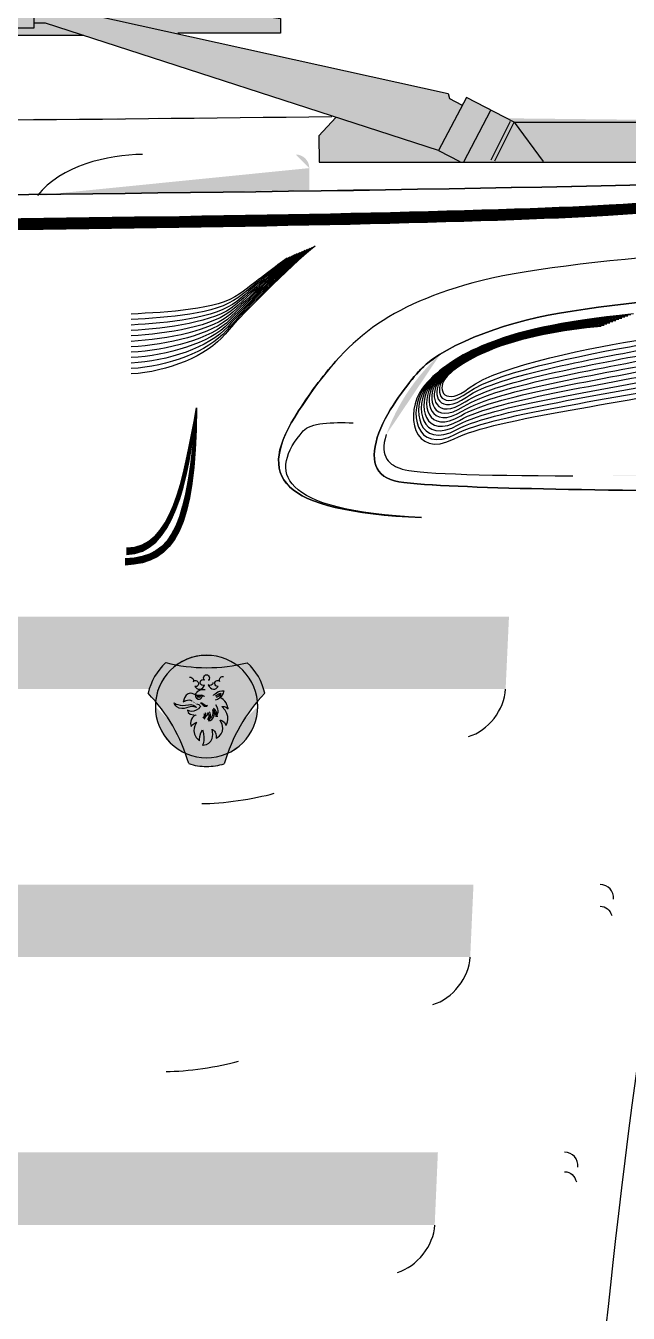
# Model space of a CAD drawing. Header units: millimetres. Extents: x 1111 to 1333, y -447 to -319.
# Drawn here: x 1281.016 to 1281.45, y -441.202 to -440.274 of the extents above; entities that cross this region are included whole.
import ezdxf

# ---------------------------------------------------------------- set-up
doc = ezdxf.new("R2010")
doc.units = ezdxf.units.MM

# ---------------------------------------------------------------- blocks, each defined once
blk = doc.blocks.new('scanne')
at = {"transparency": 33554559}
h = blk.add_hatch(color=256, dxfattribs=at)
h.paths.add_polyline_path([(0.00992, 2.25476, 0.014829), (-0.03912, 2.30594)], flags=0)
h.paths.add_polyline_path([(0.00992, 2.25476), (0.01129, 2.25316)], flags=0)
h.paths.add_polyline_path([(2.23438, 2.25316), (2.23647, 2.25558)], flags=0)
h.paths.add_polyline_path([(2.27393, 2.29508, 0.014038), (2.23647, 2.25558)], flags=0)
h.paths.add_polyline_path([(2.27393, 2.29508), (2.27434, 2.29577)], flags=0)
h.paths.add_polyline_path([(2.15103, 2.28719), (2.14483, 2.28715), (1.89379, 2.28715), (1.85939, 2.30508), (1.85574, 2.29978), (1.84726, 2.3043), (1.84625, 2.30799), (1.6511, 2.35092), (1.65146, 2.35133), (1.7255, 2.35133), (1.7255, 2.36192), (1.69699, 2.36611), (1.69699, 2.36926), (1.57427, 2.36926), (1.56816, 2.36917), (1.55023, 2.37318), (1.548, 2.37318), (1.54772, 2.37715), (1.53577, 2.37715), (1.53568, 2.37309), (1.42638, 2.37236), (1.42661, 2.37665), (1.38423, 2.37665), (1.38395, 2.372), (0.9873, 2.36926), (0.9873, 2.36005), (0.98045, 2.3501), (1.58381, 2.3501), (1.58399, 2.3496), (1.76012, 2.29235), (1.76245, 2.29139)], flags=0)
h.paths.add_polyline_path([(1.23341, 2.2871, 0.002387), (1.76245, 2.29139)], flags=0)
h.paths.add_polyline_path([(1.23341, 2.2871), (1.23341, 2.28715), (0.92589, 2.28715), (0.89127, 2.30508), (0.88748, 2.29978), (0.87904, 2.3043), (0.878, 2.30799), (0.68407, 2.35069), (0.68329, 2.35133), (0.75733, 2.35133), (0.75733, 2.36192), (0.72869, 2.36611), (0.72869, 2.36926), (0.60615, 2.36926), (0.60104, 2.36894), (0.58198, 2.37318), (0.57974, 2.37318), (0.57947, 2.37715), (0.56751, 2.37715), (0.56747, 2.37309), (0.45803, 2.37236), (0.4583, 2.37665), (0.41597, 2.37665), (0.41574, 2.372), (0.01913, 2.36926), (0.01913, 2.36005), (0.01234, 2.3501), (0.61564, 2.3501), (0.61478, 2.34992), (0.80117, 2.28938), (0.80368, 2.28842)], flags=0)
for points in [[(1.84724, 2.3043), (1.84628, 2.30799), (1.55021, 2.37318), (1.54798, 2.37318), (1.5477, 2.35863), (1.55614, 2.35863), (1.83916, 2.26671), (1.85577, 2.29978)], [(1.84724, 2.3043), (1.84628, 2.30799), (1.55021, 2.37318), (1.85299, 2.29335), (1.85577, 2.29978)], [(1.56483, 2.35959), (1.55379, 2.35959), (1.55617, 2.35863), (1.83919, 2.26671), (1.84138, 2.2746)], [(1.8594, 2.30509), (1.83919, 2.26668), (1.85461, 2.25884), (1.85753, 2.25861), (1.87705, 2.29661)], [(2.20122, 2.28714), (1.8938, 2.28714), (1.76529, 2.29052), (1.75311, 2.27738), (1.75325, 2.25831), (2.21099, 2.25831), (2.21099, 2.27738)], [(1.6428, 1.89755, 0.154697), (1.63002, 1.87543), (1.63002, 1.87543, -0.124181), (1.65927, 1.8247), (1.65927, 1.8247, 0.077177), (1.67213, 1.82269), (1.67213, 1.82269, 0.079802), (1.68486, 1.82466), (1.68486, 1.82466, -0.123128), (1.71405, 1.87543), (1.71405, 1.87543, 0.153311), (1.70142, 1.89751), (1.70142, 1.89751, -0.061975), (1.67213, 1.89386), (1.67213, 1.89386, -0.060733)]]:
    blk.add_hatch(color=256, dxfattribs=at).paths.add_polyline_path(points)
h = blk.add_hatch(color=256, dxfattribs=at)
h.paths.add_polyline_path([(0.45431, 2.28345, 0.414706), (0.45043, 2.27957)], flags=0)
h.paths.add_polyline_path([(0.45043, 2.27957, 0.410301), (0.45431, 2.27569)], flags=0)
h.paths.add_polyline_path([(0.45431, 2.27569), (2.2432, 2.27569)], flags=0)
h = blk.add_hatch(color=256, dxfattribs=at)
h.paths.add_polyline_path([(1.73631, 2.26394), (1.62586, 2.26394)], flags=0)
h.paths.add_polyline_path([(1.55041, 2.23447), (1.74616, 2.23844), (1.74616, 2.25413)], flags=0)
h.paths.add_polyline_path([(1.74616, 2.25413, 0.41415), (1.73631, 2.26394)], flags=0)
h = blk.add_hatch(color=256, dxfattribs=at)
h.paths.add_polyline_path([(1.8405, 2.11989, 0.122916), (1.80159, 2.06195)], flags=0)
h.paths.add_polyline_path([(1.93602, 2.0323, 0.00262), (2.0867, 2.03321)], flags=0)
h.paths.add_polyline_path([(2.10979, 2.08599, 0.020597), (2.0867, 2.03321)], flags=0)
h.paths.add_polyline_path([(2.1601, 2.16929, 0.005045), (2.17, 2.16966)], flags=0)
h.paths.add_polyline_path([(2.17, 2.16966), (2.17123, 2.16947)], flags=0)
h.paths.add_polyline_path([(2.17123, 2.16947, 0.052813), (2.09729, 2.02071)], flags=0)
h.paths.add_polyline_path([(2.09729, 2.02071), (2.09537, 2.02071)], flags=0)
h = blk.add_hatch(color=256, dxfattribs=at)
h.paths.add_polyline_path([(0.38455, 1.84428), (0.5246, 1.80332)], flags=0)
h.paths.add_polyline_path([(0.57683, 1.79588), (1.12275, 1.79588), (1.66862, 1.79588)], flags=0)
h.paths.add_polyline_path([(1.72076, 1.80332), (1.8609, 1.84428)], flags=0)
h.paths.add_polyline_path([(1.88759, 1.87845), (1.89001, 1.93077), (1.12275, 1.93077), (0.35549, 1.93077), (0.35781, 1.87845)], flags=0)
h = blk.add_hatch(color=256, dxfattribs=at)
h.paths.add_polyline_path([(1.67213, 1.90283, 0.414145), (1.63522, 1.86588)], flags=0)
h.paths.add_polyline_path([(1.70899, 1.86588, 0.414865), (1.67213, 1.90283)], flags=0)
h.paths.add_polyline_path([(1.67213, 1.82893, 0.415328), (1.70899, 1.86588)], flags=0)
h.paths.add_polyline_path([(1.63522, 1.86588, 0.414608), (1.67213, 1.82893)], flags=0)
h = blk.add_hatch(color=256, dxfattribs=at)
h.paths.add_polyline_path([(1.68431, 1.88759), (1.6797, 1.87632), (1.66456, 1.87632), (1.65995, 1.88709)], flags=0)
h.paths.add_polyline_path([(1.67669, 1.88321, 0.415784), (1.67459, 1.88531)], flags=0)
h = blk.add_hatch(color=256, dxfattribs=at)
h.paths.add_polyline_path([(1.6616, 1.87002, 0.166452), (1.66493, 1.86783)], flags=0)
h.paths.add_polyline_path([(1.66287, 1.8598, 0.04649), (1.66456, 1.85989)], flags=0)
h = blk.add_hatch(color=256, dxfattribs=at)
h.paths.add_polyline_path([(1.67025, 1.86076), (1.67025, 1.86076)], flags=0)
h.paths.add_polyline_path([(1.66956, 1.85771), (1.66851, 1.85657), (1.66997, 1.85661)], flags=0)
h.paths.add_polyline_path([(1.66997, 1.85661, 0.387753), (1.67426, 1.86158)], flags=0)
h.paths.add_polyline_path([(1.67426, 1.86158), (1.67317, 1.86122)], flags=0)
h.paths.add_polyline_path([(1.6728, 1.85634), (1.67202, 1.85506), (1.67344, 1.85543)], flags=0)
h.paths.add_polyline_path([(1.6775, 1.86396), (1.67672, 1.86327)], flags=0)
h.paths.add_polyline_path([(1.67887, 1.85853), (1.67887, 1.85684), (1.67987, 1.85816)], flags=0)
h.paths.add_polyline_path([(1.67987, 1.85816, 0.391304), (1.67887, 1.86879)], flags=0)
h.paths.add_polyline_path([(1.67887, 1.86879), (1.67846, 1.86747)], flags=0)
h.paths.add_polyline_path([(1.67896, 1.85889), (1.68005, 1.85853)], flags=0)
h.paths.add_polyline_path([(1.67709, 1.86437), (1.67595, 1.86478), (1.67631, 1.86368)], flags=0)
h.paths.add_polyline_path([(1.67317, 1.85661), (1.67385, 1.8557)], flags=0)
h.paths.add_polyline_path([(1.67408, 1.86204), (1.67307, 1.86309), (1.67303, 1.86168)], flags=0)
h.paths.add_polyline_path([(1.66997, 1.85784), (1.67052, 1.85684)], flags=0)
h = blk.add_hatch(color=256, dxfattribs=at)
h.paths.add_polyline_path([(0.41003, 1.65102), (0.55017, 1.61014)], flags=0)
h.paths.add_polyline_path([(0.60231, 1.60271), (1.12268, 1.60271), (1.64301, 1.60271)], flags=0)
h.paths.add_polyline_path([(1.6952, 1.61014), (1.83525, 1.65102)], flags=0)
h.paths.add_polyline_path([(1.86207, 1.68523), (1.86444, 1.73756), (1.12268, 1.73756), (0.38097, 1.73756), (0.3833, 1.68523)], flags=0)
h = blk.add_hatch(color=256, dxfattribs=at)
h.paths.add_polyline_path([(0.4356, 1.4579), (0.57569, 1.41707)], flags=0)
h.paths.add_polyline_path([(0.62779, 1.40959), (1.12266, 1.40959), (1.61749, 1.40959)], flags=0)
h.paths.add_polyline_path([(1.66963, 1.41707), (1.80968, 1.4579)], flags=0)
h.paths.add_polyline_path([(1.8365, 1.49202), (1.83878, 1.54443), (1.12266, 1.54443), (0.40645, 1.54443), (0.40878, 1.49202)], flags=0)
at = {"lineweight": -3}
blk.add_lwpolyline([(1.54773, 2.35491), (1.53578, 2.35491), (1.53578, 2.37718), (1.54773, 2.37718)], close=True, dxfattribs=at)
for points in [[(1.54801, 2.37318), (1.55024, 2.37318), (1.84626, 2.30799), (1.84722, 2.3043), (1.85575, 2.29978)], [(1.57428, 2.36926), (1.69695, 2.36926), (1.69695, 2.36611), (1.72546, 2.36192), (1.72546, 2.35133), (1.65142, 2.35133)], [(0.98731, 2.36009), (0.98042, 2.3501), (1.58382, 2.3501)], [(1.83919, 2.26671), (1.55617, 2.35859), (1.54769, 2.35859)], [(1.8938, 2.28715), (1.8594, 2.30508), (1.83919, 2.26671), (1.85461, 2.25886)], [(1.85753, 2.25859), (1.87705, 2.29586)], [(1.76533, 2.29055), (1.7531, 2.27741), (1.75324, 2.25834), (2.21098, 2.25834), (2.21098, 2.27741), (2.20122, 2.28712), (1.89379, 2.28712)], [(1.87713, 2.26001), (1.89113, 2.28788)], [(1.87988, 2.25932), (1.8938, 2.28715)], [(1.8938, 2.28715), (1.91455, 2.25886)], [(1.64296, 1.89718), (1.64296, 1.89718)], [(1.70117, 1.89718), (1.70117, 1.89718)], [(1.63041, 1.87529), (1.63046, 1.87529)], [(1.65947, 1.82511), (1.65947, 1.82511)]]:
    blk.add_lwpolyline(points, dxfattribs=at)
for centre, radius, start, end in [((1.01703, 61.6221), 59.33541, 270.2089049, 270.7198217), ((1.67131, 1.86634), 0.04227, 132.41375, 167.58889), ((1.67131, 1.86634), 0.04227, 132.41375, 167.58889), ((1.67216, 1.8659), 0.03693, 90.04209, 180.02869), ((1.67212, 1.86591), 0.03689, 89.98169, 180.01831), ((1.67262, 2.01601), 0.12215, 255.8692, 269.77111), ((1.67262, 2.01601), 0.12215, 255.8692, 269.77111), ((1.67213, 1.86597), 0.03686, 359.86544, 89.99292), ((1.67216, 1.86597), 0.03683, 359.87577, 90.05337), ((1.67211, 2.01337), 0.11951, 270.01031, 284.19578), ((1.67211, 2.01337), 0.11951, 270.01031, 284.19578), ((1.67258, 1.86635), 0.04246, 12.35075, 47.21547), ((1.67258, 1.86635), 0.04246, 12.35075, 47.21547), ((1.54409, 1.7921), 0.11969, 15.80316, 44.11848), ((1.54409, 1.7921), 0.11969, 15.80316, 44.11848), ((1.80098, 1.79166), 0.12072, 136.06141, 164.13885), ((1.80098, 1.79166), 0.12072, 136.06141, 164.13885), ((1.66651, 1.87346), 0.00236, 261.19982, 345.2636), ((1.6721, 1.86582), 0.03687, 179.88078, 270.04844), ((1.67213, 1.86583), 0.0369, 179.92604, 270.00318), ((1.67218, 1.86575), 0.03681, 269.91662, 0.22503), ((1.67215, 1.86577), 0.03684, 269.96185, 0.1798), ((1.67216, 1.86512), 0.04243, 252.30538, 269.95809), ((1.67216, 1.86512), 0.04243, 252.30538, 269.95809), ((1.67239, 1.86329), 0.0406, 269.63633, 287.88685), ((1.67239, 1.86329), 0.0406, 269.63633, 287.88685)]:
    blk.add_arc(centre, radius, start, end, dxfattribs=at)
for points in [[(1.62586, 2.26394), (1.60109, 2.26394), (1.56697, 2.25563), (1.55041, 2.23447)], [(2.23436, 2.25315), (2.10316, 2.2365), (1.20593, 2.2323), (1.12272, 2.2323)], [(2.2344, 2.25313), (2.10315, 2.23648), (1.20597, 2.23229), (1.12272, 2.23229)], [(1.12274, 2.23231), (1.20595, 2.23231), (2.10318, 2.23646), (2.23438, 2.25316)], [(2.23438, 2.25314), (2.10318, 2.23649), (1.20595, 2.23229), (1.12274, 2.23229)], [(2.19403, 2.23745), (2.13309, 2.22979), (2.07643, 2.22709), (1.96152, 2.22002)], [(2.19193, 2.23766), (2.13099, 2.22973), (2.0762, 2.22772), (1.96156, 2.22069)], [(2.18981, 2.23786), (2.12891, 2.23001), (2.07594, 2.22828), (1.96162, 2.22135)], [(2.18766, 2.23807), (2.12681, 2.23013), (2.07567, 2.2289), (1.96167, 2.22201)], [(2.18557, 2.23824), (2.12471, 2.23026), (2.07544, 2.22953), (1.96172, 2.22268)], [(2.18347, 2.23845), (2.12257, 2.23074), (2.07526, 2.23015), (1.96181, 2.22335)], [(2.18137, 2.23862), (2.12047, 2.23068), (2.07499, 2.23073), (1.96185, 2.22402)], [(2.17923, 2.23887), (2.11833, 2.23112), (2.07472, 2.23135), (1.9619, 2.22469)], [(2.17713, 2.23904), (2.11619, 2.23128), (2.07449, 2.23201), (1.96195, 2.22535)], [(2.17499, 2.23921), (2.11409, 2.23136), (2.07426, 2.23264), (1.96204, 2.22602)], [(2.1729, 2.23942), (2.11199, 2.23167), (2.07399, 2.23322), (1.96209, 2.22669)], [(2.17077, 2.2396), (2.10987, 2.23185), (2.07378, 2.23381), (1.96211, 2.22738)], [(1.96167, 2.22201), (1.79343, 2.21175), (1.23669, 2.2091), (1.12269, 2.2091)], [(1.9619, 2.22469), (1.79371, 2.2147), (1.2367, 2.21187), (1.1227, 2.21187)], [(1.96209, 2.22669), (1.79385, 2.21698), (1.23671, 2.21397), (1.12271, 2.21397)], [(1.96156, 2.22069), (1.79332, 2.21029), (1.23668, 2.20769), (1.12272, 2.20769)], [(1.96211, 2.22738), (1.79391, 2.21771), (1.23668, 2.21465), (1.12273, 2.21465)], [(1.96152, 2.22002), (1.79327, 2.20953), (1.23668, 2.20698), (1.12273, 2.20698)], [(1.96185, 2.22402), (1.79366, 2.21398), (1.2367, 2.2112), (1.12274, 2.2112)], [(1.96181, 2.22335), (1.79357, 2.21322), (1.2367, 2.21048), (1.12274, 2.21048)], [(1.96172, 2.22268), (1.79352, 2.21246), (1.2367, 2.20977), (1.12274, 2.20977)], [(1.96162, 2.22135), (1.79338, 2.21104), (1.23669, 2.20839), (1.12274, 2.20839)], [(1.96204, 2.22602), (1.7938, 2.21621), (1.2367, 2.2133), (1.12275, 2.2133)], [(1.96195, 2.22535), (1.79371, 2.21545), (1.2367, 2.21258), (1.12275, 2.21258)], [(2.17696, 2.2022), (2.10684, 2.19855), (1.93048, 2.18988), (1.86406, 2.17145)], [(1.75036, 2.19778), (1.74178, 2.19203), (1.69858, 2.15034), (1.68558, 2.13446)], [(1.74847, 2.19698), (1.73994, 2.19123), (1.69984, 2.15259), (1.68648, 2.13708)], [(1.74669, 2.19622), (1.73812, 2.19047), (1.70103, 2.15489), (1.68739, 2.1397)], [(1.74484, 2.19544), (1.73627, 2.18965), (1.70228, 2.15717), (1.68827, 2.14234)], [(1.743, 2.19464), (1.73442, 2.18889), (1.70354, 2.15942), (1.68921, 2.14496)], [(1.74122, 2.19386), (1.7326, 2.18807), (1.70477, 2.1617), (1.69017, 2.14756)], [(1.73935, 2.19306), (1.73077, 2.18727), (1.706, 2.164), (1.69104, 2.15018)], [(1.73752, 2.19231), (1.72895, 2.18651), (1.70728, 2.16626), (1.692, 2.1528)], [(1.7357, 2.19152), (1.72712, 2.18568), (1.70847, 2.16853), (1.69291, 2.15544)], [(1.73387, 2.19073), (1.72525, 2.18493), (1.70974, 2.17079), (1.69382, 2.15802)], [(1.73205, 2.18997), (1.72347, 2.18413), (1.71097, 2.17304), (1.69473, 2.16068)], [(1.73019, 2.18916), (1.72162, 2.18336), (1.71222, 2.17534), (1.69561, 2.16329)], [(1.69561, 2.16329), (1.67978, 2.15175), (1.64388, 2.15034), (1.61783, 2.14883)], [(1.86406, 2.17145), (1.79764, 2.15302), (1.76985, 2.12706), (1.73847, 2.07907)], [(2.16999, 2.16967), (2.16999, 2.16967), (2.02241, 2.16574), (1.92629, 2.14955)], [(2.16999, 2.16967), (2.16999, 2.16967), (2.02241, 2.16574), (1.92629, 2.14955)], [(1.92631, 2.14955), (2.02239, 2.16574), (2.17001, 2.16967), (2.17001, 2.16967)], [(1.92631, 2.14955), (2.02239, 2.16574), (2.17001, 2.16967), (2.17001, 2.16967)], [(1.69473, 2.16068), (1.67909, 2.14873), (1.64387, 2.1464), (1.61787, 2.14489)], [(1.69382, 2.15802), (1.67845, 2.1457), (1.64387, 2.14246), (1.61787, 2.14096)], [(1.69291, 2.15544), (1.67781, 2.14271), (1.64387, 2.13856), (1.61787, 2.13705)], [(1.692, 2.1528), (1.67717, 2.13971), (1.64387, 2.1346), (1.61787, 2.13314)], [(1.69104, 2.15018), (1.67649, 2.13672), (1.64387, 2.1307), (1.61787, 2.1292)], [(1.69017, 2.14756), (1.67585, 2.13369), (1.64391, 2.12671), (1.61787, 2.12525)], [(1.68921, 2.14496), (1.67521, 2.13068), (1.64387, 2.12283), (1.61787, 2.12133)], [(1.82331, 2.10566), (1.83882, 2.12496), (1.88384, 2.14229), (1.92631, 2.14955)], [(1.82331, 2.10566), (1.83882, 2.12496), (1.88384, 2.14229), (1.92631, 2.14955)], [(1.92629, 2.14955), (1.88387, 2.14229), (1.8388, 2.12496), (1.82333, 2.10566)], [(1.92629, 2.14955), (1.88387, 2.14229), (1.8388, 2.12496), (1.82333, 2.10566)], [(1.9798, 2.1491), (1.9241, 2.14289), (1.89769, 2.13714), (1.87046, 2.12588)], [(1.97769, 2.14828), (1.9245, 2.14239), (1.89777, 2.13669), (1.8709, 2.12561)], [(1.97554, 2.14741), (1.92495, 2.14193), (1.89786, 2.13623), (1.87135, 2.12528)], [(1.97341, 2.14657), (1.92533, 2.14146), (1.89791, 2.13576), (1.87182, 2.12495)], [(1.97126, 2.14573), (1.92573, 2.14098), (1.89804, 2.13528), (1.87231, 2.12461)], [(1.96916, 2.14489), (1.92614, 2.14047), (1.89813, 2.13481), (1.87277, 2.12432)], [(1.68827, 2.14234), (1.6745, 2.12766), (1.64389, 2.11894), (1.61784, 2.11744)], [(1.68739, 2.1397), (1.67389, 2.12464), (1.64387, 2.11497), (1.61787, 2.11351)], [(1.68648, 2.13708), (1.6732, 2.12162), (1.64387, 2.11103), (1.61787, 2.10957)], [(1.967, 2.1441), (1.92659, 2.14004), (1.89817, 2.13438), (1.87321, 2.12403)], [(1.9649, 2.14326), (1.92699, 2.13957), (1.89825, 2.13391), (1.87371, 2.12374)], [(1.96275, 2.14242), (1.92739, 2.13905), (1.89829, 2.13343), (1.87416, 2.12344)], [(1.96058, 2.14158), (1.92778, 2.13852), (1.8984, 2.13291), (1.87463, 2.1231)], [(1.95849, 2.14074), (1.92825, 2.13805), (1.89846, 2.13253), (1.87506, 2.12281)], [(1.95635, 2.13989), (1.92861, 2.13761), (1.8985, 2.13209), (1.87551, 2.12247)], [(1.68558, 2.13446), (1.67258, 2.11863), (1.64388, 2.10714), (1.61783, 2.10568)], [(1.86027, 2.09229), (1.88249, 2.10858), (1.95557, 2.12144), (1.99202, 2.12815)], [(1.86128, 2.09564), (1.88263, 2.11202), (1.95329, 2.1253), (1.98664, 2.13082)], [(1.73844, 2.07905), (1.74793, 2.09361), (1.7571, 2.10624), (1.76727, 2.11705)], [(1.8233, 2.10565), (1.82732, 2.11058), (1.8332, 2.11542), (1.8405, 2.11989)], [(1.87046, 2.12588), (1.85175, 2.11812), (1.83588, 2.10635), (1.82776, 2.09554)], [(1.8709, 2.12561), (1.85247, 2.11794), (1.83691, 2.10649), (1.8292, 2.09614)], [(1.87135, 2.12528), (1.85315, 2.11776), (1.838, 2.10658), (1.83066, 2.09668)], [(1.87182, 2.12495), (1.85389, 2.11756), (1.83907, 2.10665), (1.83209, 2.09725)], [(1.87231, 2.12461), (1.85461, 2.11735), (1.84015, 2.10677), (1.83354, 2.09788)], [(1.87277, 2.12432), (1.85534, 2.11716), (1.84124, 2.10685), (1.83504, 2.09845)], [(1.87321, 2.12403), (1.85606, 2.11696), (1.84228, 2.10701), (1.83644, 2.09903)], [(1.87371, 2.12374), (1.85678, 2.11676), (1.84337, 2.10709), (1.83794, 2.0996)], [(1.87416, 2.12344), (1.85751, 2.11656), (1.84441, 2.10716), (1.8394, 2.10018)], [(1.87463, 2.1231), (1.85825, 2.11631), (1.84548, 2.10732), (1.84083, 2.10075)], [(1.87506, 2.12281), (1.85895, 2.11615), (1.84654, 2.10739), (1.84226, 2.10132)], [(1.87551, 2.12247), (1.85968, 2.11599), (1.84764, 2.10746), (1.84372, 2.10189)], [(1.85638, 2.07891), (1.88193, 2.09483), (1.96454, 2.10656), (2.01363, 2.11737)], [(1.85733, 2.08227), (1.88205, 2.09824), (1.9623, 2.11028), (2.00823, 2.12009)], [(1.85833, 2.08558), (1.88223, 2.10168), (1.96006, 2.11396), (2.00285, 2.12276)], [(1.8593, 2.08898), (1.8823, 2.10517), (1.95784, 2.11763), (1.99744, 2.12543)], [(1.85344, 2.06893), (1.88145, 2.08457), (1.97122, 2.09548), (2.02984, 2.1093)], [(1.85443, 2.07224), (1.88162, 2.08798), (1.96903, 2.09915), (2.02445, 2.11197)], [(1.85538, 2.0756), (1.8818, 2.09138), (1.96679, 2.10283), (2.01906, 2.11469)], [(1.82333, 2.10566), (1.81567, 2.09599), (1.80075, 2.0782), (1.79514, 2.05986)], [(1.82333, 2.10566), (1.81567, 2.09599), (1.80075, 2.0782), (1.79514, 2.05986)], [(1.79515, 2.05985), (1.80077, 2.07819), (1.81564, 2.09598), (1.8233, 2.10565)], [(1.79516, 2.05986), (1.80077, 2.0782), (1.81564, 2.09599), (1.82331, 2.10566)], [(1.79516, 2.05986), (1.80077, 2.0782), (1.81564, 2.09599), (1.82331, 2.10566)], [(1.83504, 2.09845), (1.82528, 2.08509), (1.83125, 2.06114), (1.85538, 2.0756)], [(1.83644, 2.09903), (1.82741, 2.08658), (1.83334, 2.06459), (1.85638, 2.07891)], [(1.83794, 2.0996), (1.82955, 2.08802), (1.83543, 2.06808), (1.85733, 2.08227)], [(1.8394, 2.10018), (1.83169, 2.0895), (1.83752, 2.07162), (1.85833, 2.08558)], [(1.84083, 2.10075), (1.83385, 2.09099), (1.83964, 2.07516), (1.8593, 2.08898)], [(1.84226, 2.10132), (1.83601, 2.09243), (1.84175, 2.07865), (1.86027, 2.09229)], [(1.84372, 2.10189), (1.8382, 2.09387), (1.84385, 2.08214), (1.86128, 2.09564)], [(1.85048, 2.05891), (1.88095, 2.07442), (1.97789, 2.08455), (2.04604, 2.10124)], [(1.85147, 2.06224), (1.88112, 2.0778), (1.97569, 2.08825), (2.04065, 2.10394)], [(1.85246, 2.06561), (1.8813, 2.08117), (1.97345, 2.09194), (2.03526, 2.10662)], [(1.82776, 2.09554), (1.81444, 2.0777), (1.8206, 2.04381), (1.85048, 2.05891)], [(1.8292, 2.09614), (1.81657, 2.07921), (1.82277, 2.04723), (1.85147, 2.06224)], [(1.83066, 2.09668), (1.81875, 2.08067), (1.82487, 2.0507), (1.85246, 2.06561)], [(1.83209, 2.09725), (1.82091, 2.08211), (1.82698, 2.05419), (1.85344, 2.06893)], [(1.83354, 2.09788), (1.82309, 2.0836), (1.82911, 2.05764), (1.85443, 2.07224)], [(1.66486, 2.08122), (1.66317, 1.99409), (1.64953, 1.96982), (1.6134, 1.96836)], [(1.6649, 2.08119), (1.66198, 1.99479), (1.64953, 1.97065), (1.6134, 1.96919)], [(1.66488, 2.08122), (1.6626, 1.99445), (1.64951, 1.97027), (1.61342, 1.96881)], [(1.66488, 2.08121), (1.66333, 1.99398), (1.64955, 1.96971), (1.61342, 1.96825)], [(1.66488, 2.08119), (1.66228, 1.9946), (1.64951, 1.97047), (1.61342, 1.96901)], [(1.66488, 2.08119), (1.66219, 1.99469), (1.64951, 1.97052), (1.61342, 1.9691)], [(1.66488, 2.08117), (1.66114, 1.99532), (1.64951, 1.97127), (1.61342, 1.96981)], [(1.66488, 2.08117), (1.661, 1.99536), (1.64951, 1.97137), (1.61342, 1.96991)], [(1.6649, 2.08122), (1.66171, 1.99495), (1.64953, 1.97087), (1.61345, 1.96941)], [(1.6649, 2.08121), (1.66326, 1.99407), (1.64953, 1.96976), (1.61345, 1.9683)], [(1.6649, 2.08121), (1.66303, 1.99417), (1.64953, 1.96994), (1.61345, 1.96844)], [(1.6649, 2.08121), (1.66121, 1.99527), (1.64953, 1.97122), (1.61345, 1.96976)], [(1.6649, 2.08121), (1.66093, 1.99545), (1.64953, 1.97141), (1.61345, 1.96999)], [(1.6649, 2.08121), (1.66075, 1.99549), (1.64953, 1.9715), (1.61345, 1.97008)], [(1.6649, 2.08121), (1.66062, 1.99558), (1.64953, 1.97163), (1.61345, 1.97017)], [(1.6649, 2.08121), (1.66052, 1.99563), (1.64953, 1.97168), (1.61345, 1.97026)], [(1.6649, 2.08121), (1.65989, 1.996), (1.64953, 1.97214), (1.61345, 1.97072)], [(1.6649, 2.08121), (1.65961, 1.99617), (1.64953, 1.97231), (1.61345, 1.9709)], [(1.6649, 2.08121), (1.65934, 1.99636), (1.64953, 1.97254), (1.61345, 1.97113)], [(1.6649, 2.08121), (1.65847, 1.99691), (1.64953, 1.97319), (1.61345, 1.97173)], [(1.6649, 2.08121), (1.65824, 1.997), (1.64953, 1.97332), (1.61345, 1.97186)], [(1.6649, 2.0812), (1.66281, 1.99429), (1.64953, 1.97007), (1.61345, 1.96866)], [(1.6649, 2.0812), (1.66253, 1.99448), (1.64953, 1.9703), (1.61345, 1.96884)], [(1.6649, 2.0812), (1.66048, 1.99566), (1.64953, 1.97171), (1.61345, 1.97025)], [(1.6649, 2.0812), (1.66043, 1.99571), (1.64953, 1.97176), (1.61345, 1.97035)], [(1.6649, 2.0812), (1.66034, 1.99575), (1.64953, 1.9718), (1.61345, 1.97039)], [(1.6649, 2.0812), (1.66011, 1.99589), (1.64953, 1.97199), (1.61345, 1.97053)], [(1.6649, 2.0812), (1.66002, 1.99594), (1.64953, 1.97203), (1.61345, 1.97057)], [(1.6649, 2.0812), (1.65897, 1.99657), (1.64953, 1.97281), (1.61345, 1.97139)], [(1.6649, 2.0812), (1.65815, 1.99704), (1.64953, 1.97336), (1.61345, 1.97194)], [(1.6649, 2.0812), (1.65806, 1.99708), (1.64953, 1.9734), (1.61345, 1.97199)], [(1.6649, 2.0812), (1.65788, 1.99726), (1.64953, 1.97354), (1.61345, 1.97212)], [(1.6649, 2.0812), (1.65783, 1.99726), (1.64953, 1.97363), (1.61345, 1.97222)], [(1.6649, 2.0812), (1.65756, 1.9974), (1.64953, 1.97377), (1.61345, 1.97235)], [(1.6649, 2.08119), (1.66367, 1.99383), (1.64953, 1.96947), (1.61345, 1.96801)], [(1.6649, 2.08119), (1.66363, 1.99383), (1.64953, 1.96951), (1.61345, 1.96805)], [(1.6649, 2.08119), (1.66221, 1.99465), (1.64953, 1.97047), (1.61345, 1.96906)], [(1.6649, 2.08119), (1.66084, 1.99547), (1.64953, 1.97147), (1.61345, 1.97006)], [(1.6649, 2.08119), (1.66021, 1.99584), (1.64953, 1.97189), (1.61345, 1.97048)], [(1.6649, 2.08119), (1.65984, 1.99606), (1.64953, 1.97216), (1.61345, 1.97075)], [(1.6649, 2.08119), (1.65979, 1.99611), (1.64953, 1.97221), (1.61345, 1.9708)], [(1.6649, 2.08119), (1.6597, 1.99615), (1.64953, 1.9723), (1.61345, 1.97084)], [(1.6649, 2.08119), (1.65957, 1.99625), (1.64953, 1.97239), (1.61345, 1.97093)], [(1.6649, 2.08119), (1.65865, 1.99675), (1.64953, 1.97298), (1.61345, 1.97157)], [(1.6649, 2.08119), (1.65856, 1.99679), (1.64953, 1.97303), (1.61345, 1.97161)], [(1.6649, 2.08119), (1.65751, 1.99744), (1.64953, 1.97381), (1.61345, 1.97239)], [(1.6649, 2.08118), (1.6634, 1.99396), (1.64953, 1.96969), (1.61345, 1.96823)], [(1.6649, 2.08118), (1.66308, 1.99414), (1.64953, 1.96987), (1.61345, 1.96846)], [(1.6649, 2.08118), (1.66294, 1.99423), (1.64953, 1.97001), (1.61345, 1.96855)], [(1.6649, 2.08118), (1.66285, 1.99428), (1.64953, 1.97005), (1.61345, 1.96859)], [(1.6649, 2.08118), (1.66208, 1.99474), (1.64953, 1.9706), (1.61345, 1.96914)], [(1.6649, 2.08118), (1.66194, 1.99482), (1.64953, 1.97069), (1.61345, 1.96923)], [(1.6649, 2.08118), (1.66189, 1.99487), (1.64953, 1.97074), (1.61345, 1.96928)], [(1.6649, 2.08118), (1.66176, 1.99492), (1.64953, 1.97079), (1.61345, 1.96933)], [(1.6649, 2.08118), (1.66153, 1.9951), (1.64953, 1.97101), (1.61345, 1.96955)], [(1.6649, 2.08118), (1.66071, 1.99551), (1.64953, 1.97156), (1.61345, 1.97015)], [(1.6649, 2.08118), (1.66025, 1.99583), (1.64953, 1.97188), (1.61345, 1.97046)], [(1.6649, 2.08118), (1.65948, 1.99628), (1.64953, 1.97242), (1.61345, 1.97101)], [(1.6649, 2.08118), (1.65938, 1.99633), (1.64953, 1.97247), (1.61345, 1.97106)], [(1.6649, 2.08118), (1.65925, 1.99637), (1.64953, 1.97261), (1.61345, 1.97119)], [(1.6649, 2.08118), (1.65916, 1.99646), (1.64953, 1.97265), (1.61345, 1.97119)], [(1.6649, 2.08118), (1.65838, 1.99693), (1.64953, 1.9732), (1.61345, 1.97179)], [(1.6649, 2.08118), (1.65829, 1.99693), (1.64953, 1.97325), (1.61345, 1.97184)], [(1.6649, 2.08118), (1.65802, 1.99711), (1.64953, 1.97348), (1.61345, 1.97206)], [(1.6649, 2.08118), (1.65774, 1.99733), (1.64953, 1.97366), (1.61345, 1.97224)], [(1.6649, 2.08117), (1.66381, 1.99372), (1.64953, 1.96936), (1.61345, 1.9679)], [(1.6649, 2.08117), (1.66376, 1.99372), (1.64953, 1.96941), (1.61345, 1.96799)], [(1.6649, 2.08117), (1.66354, 1.99386), (1.64953, 1.96959), (1.61345, 1.96808)], [(1.6649, 2.08117), (1.66276, 1.99436), (1.64953, 1.97013), (1.61345, 1.96867)], [(1.6649, 2.08117), (1.66267, 1.99441), (1.64953, 1.97018), (1.61345, 1.96872)], [(1.6649, 2.08117), (1.66235, 1.99458), (1.64953, 1.9704), (1.61345, 1.96894)], [(1.6649, 2.08117), (1.66166, 1.995), (1.64953, 1.97091), (1.61345, 1.96945)], [(1.6649, 2.08117), (1.66162, 1.99505), (1.64953, 1.97096), (1.61345, 1.9695)], [(1.6649, 2.08117), (1.66144, 1.99514), (1.64953, 1.97105), (1.61345, 1.96964)], [(1.6649, 2.08117), (1.66135, 1.99518), (1.64953, 1.9711), (1.61345, 1.96968)], [(1.6649, 2.08117), (1.6613, 1.99518), (1.64953, 1.97114), (1.61345, 1.96968)], [(1.6649, 2.08117), (1.66107, 1.99531), (1.64953, 1.97132), (1.61345, 1.96986)], [(1.6649, 2.08117), (1.65998, 1.996), (1.64953, 1.9721), (1.61345, 1.97068)], [(1.6649, 2.08117), (1.65911, 1.99651), (1.64953, 1.97269), (1.61345, 1.97128)], [(1.6649, 2.08117), (1.65902, 1.99655), (1.64953, 1.97274), (1.61345, 1.97132)], [(1.6649, 2.08117), (1.65888, 1.99664), (1.64953, 1.97283), (1.61345, 1.97141)], [(1.6649, 2.08117), (1.65884, 1.99669), (1.64953, 1.97292), (1.61345, 1.97146)], [(1.6649, 2.08117), (1.65875, 1.99669), (1.64953, 1.97292), (1.61345, 1.97155)], [(1.6649, 2.08117), (1.65852, 1.99682), (1.64953, 1.97309), (1.61345, 1.97168)], [(1.6649, 2.08117), (1.65792, 1.99719), (1.64953, 1.97351), (1.61345, 1.9721)], [(1.6649, 2.08117), (1.65765, 1.99737), (1.64953, 1.9737), (1.61345, 1.97228)], [(1.6649, 2.08116), (1.66349, 1.99389), (1.64953, 1.96962), (1.61345, 1.96816)], [(1.66488, 2.08117), (1.66246, 1.99449), (1.64955, 1.97032), (1.61347, 1.9689)], [(1.61447, 1.97914), (1.64732, 1.97914), (1.65612, 2.02818), (1.66488, 2.08119)], [(1.61447, 1.9783), (1.64732, 1.9783), (1.65699, 2.02793), (1.66488, 2.08117)], [(1.6145, 1.97977), (1.64734, 1.97977), (1.65555, 2.02831), (1.66486, 2.08122)], [(1.6145, 1.97871), (1.64734, 1.97871), (1.65656, 2.02803), (1.6649, 2.08122)], [(1.6145, 1.9798), (1.64734, 1.9798), (1.65551, 2.02833), (1.6649, 2.08121)], [(1.6145, 1.97834), (1.64734, 1.97834), (1.65692, 2.02793), (1.6649, 2.08121)], [(1.6145, 1.97811), (1.64734, 1.97811), (1.65715, 2.02788), (1.6649, 2.08121)], [(1.6145, 1.97802), (1.64734, 1.97802), (1.65724, 2.02784), (1.6649, 2.08121)], [(1.6145, 1.97793), (1.64734, 1.97793), (1.65738, 2.02783), (1.6649, 2.08121)], [(1.6145, 1.97783), (1.64734, 1.97783), (1.65742, 2.02779), (1.6649, 2.08121)], [(1.6145, 1.97738), (1.64734, 1.97738), (1.65788, 2.02765), (1.6649, 2.08121)], [(1.6145, 1.97715), (1.64734, 1.97715), (1.65806, 2.0276), (1.6649, 2.08121)], [(1.6145, 1.97697), (1.64734, 1.97697), (1.65824, 2.02756), (1.6649, 2.08121)], [(1.6145, 1.97629), (1.64734, 1.97629), (1.65888, 2.02738), (1.6649, 2.08121)], [(1.6145, 1.97615), (1.64734, 1.97615), (1.65902, 2.02734), (1.6649, 2.08121)], [(1.6145, 1.97951), (1.64734, 1.97951), (1.65583, 2.02823), (1.6649, 2.0812)], [(1.6145, 1.97928), (1.64734, 1.97928), (1.65601, 2.02819), (1.6649, 2.0812)], [(1.6145, 1.97778), (1.64734, 1.97778), (1.65747, 2.02778), (1.6649, 2.0812)], [(1.6145, 1.97774), (1.64734, 1.97774), (1.65751, 2.02778), (1.6649, 2.0812)], [(1.6145, 1.97769), (1.64734, 1.97769), (1.65756, 2.02773), (1.6649, 2.0812)], [(1.6145, 1.97751), (1.64734, 1.97751), (1.6577, 2.02773), (1.6649, 2.0812)], [(1.6145, 1.97746), (1.64734, 1.97746), (1.65779, 2.02769), (1.6649, 2.0812)], [(1.6145, 1.97664), (1.64734, 1.97664), (1.65852, 2.0275), (1.6649, 2.0812)], [(1.6145, 1.97605), (1.64734, 1.97605), (1.65906, 2.02733), (1.6649, 2.0812)], [(1.6145, 1.97605), (1.64734, 1.97605), (1.65916, 2.02733), (1.6649, 2.0812)], [(1.6145, 1.97586), (1.64734, 1.97586), (1.65929, 2.02728), (1.6649, 2.0812)], [(1.6145, 1.97582), (1.64734, 1.97582), (1.65934, 2.02728), (1.6649, 2.0812)], [(1.6145, 1.97568), (1.64734, 1.97568), (1.65952, 2.02723), (1.6649, 2.0812)], [(1.6145, 1.98015), (1.64734, 1.98015), (1.65519, 2.02841), (1.6649, 2.08119)], [(1.6145, 1.9801), (1.64734, 1.9801), (1.65523, 2.02841), (1.6649, 2.08119)], [(1.6145, 1.97909), (1.64734, 1.97909), (1.65624, 2.02813), (1.6649, 2.08119)], [(1.6145, 1.97891), (1.64734, 1.97891), (1.65637, 2.02809), (1.6649, 2.08119)], [(1.6145, 1.97809), (1.64734, 1.97809), (1.65719, 2.02786), (1.6649, 2.08119)], [(1.6145, 1.97755), (1.64734, 1.97755), (1.65765, 2.02773), (1.6649, 2.08119)], [(1.6145, 1.97731), (1.64734, 1.97731), (1.65792, 2.02768), (1.6649, 2.08119)], [(1.6145, 1.97727), (1.64734, 1.97727), (1.65797, 2.02764), (1.6649, 2.08119)], [(1.6145, 1.97722), (1.64734, 1.97722), (1.65802, 2.02763), (1.6649, 2.08119)], [(1.6145, 1.97709), (1.64734, 1.97709), (1.65811, 2.02759), (1.6649, 2.08119)], [(1.6145, 1.97645), (1.64734, 1.97645), (1.65875, 2.0274), (1.6649, 2.08119)], [(1.6145, 1.9764), (1.64734, 1.9764), (1.65879, 2.0274), (1.6649, 2.08119)], [(1.6145, 1.97559), (1.64734, 1.97559), (1.65957, 2.02718), (1.6649, 2.08119)], [(1.6145, 1.97991), (1.64734, 1.97991), (1.65542, 2.02836), (1.6649, 2.08118)], [(1.6145, 1.97972), (1.64734, 1.97972), (1.6556, 2.02831), (1.6649, 2.08118)], [(1.6145, 1.97959), (1.64734, 1.97959), (1.65569, 2.02826), (1.6649, 2.08118)], [(1.6145, 1.97954), (1.64734, 1.97954), (1.65573, 2.02826), (1.6649, 2.08118)], [(1.6145, 1.97895), (1.64734, 1.97895), (1.65633, 2.02808), (1.6649, 2.08118)], [(1.6145, 1.97886), (1.64734, 1.97886), (1.65642, 2.02808), (1.6649, 2.08118)], [(1.6145, 1.97877), (1.64734, 1.97877), (1.65651, 2.02804), (1.6649, 2.08118)], [(1.6145, 1.97854), (1.64734, 1.97854), (1.65674, 2.02799), (1.6649, 2.08118)], [(1.6145, 1.97795), (1.64734, 1.97795), (1.65729, 2.02781), (1.6649, 2.08118)], [(1.6145, 1.97762), (1.64734, 1.97762), (1.6576, 2.02771), (1.6649, 2.08118)], [(1.6145, 1.97708), (1.64734, 1.97708), (1.65815, 2.02758), (1.6649, 2.08118)], [(1.6145, 1.97699), (1.64734, 1.97699), (1.6582, 2.02758), (1.6649, 2.08118)], [(1.6145, 1.97689), (1.64734, 1.97689), (1.65833, 2.02753), (1.6649, 2.08118)], [(1.6145, 1.97685), (1.64734, 1.97685), (1.65838, 2.02753), (1.6649, 2.08118)], [(1.6145, 1.97626), (1.64734, 1.97626), (1.65893, 2.02735), (1.6649, 2.08118)], [(1.6145, 1.97617), (1.64734, 1.97617), (1.65897, 2.02735), (1.6649, 2.08118)], [(1.6145, 1.97599), (1.64734, 1.97599), (1.6592, 2.02731), (1.6649, 2.08118)], [(1.6145, 1.97575), (1.64734, 1.97575), (1.65938, 2.02726), (1.6649, 2.08118)], [(1.6145, 1.98026), (1.64734, 1.98026), (1.6551, 2.02843), (1.6649, 2.08117)], [(1.6145, 1.98017), (1.64734, 1.98017), (1.65514, 2.02844), (1.6649, 2.08117)], [(1.6145, 1.98003), (1.64734, 1.98003), (1.65528, 2.02839), (1.6649, 2.08117)], [(1.6145, 1.9794), (1.64734, 1.9794), (1.65592, 2.02821), (1.6649, 2.08117)], [(1.6145, 1.97916), (1.64734, 1.97916), (1.6561, 2.02816), (1.6649, 2.08117)], [(1.6145, 1.97862), (1.64734, 1.97862), (1.65665, 2.02798), (1.6649, 2.08117)], [(1.6145, 1.97858), (1.64739, 1.97858), (1.65669, 2.02798), (1.6649, 2.08117)], [(1.6145, 1.97849), (1.64734, 1.97849), (1.65678, 2.02798), (1.6649, 2.08117)], [(1.6145, 1.9784), (1.64734, 1.9784), (1.65683, 2.02794), (1.6649, 2.08117)], [(1.6145, 1.97835), (1.64734, 1.97835), (1.65692, 2.02794), (1.6649, 2.08117)], [(1.6145, 1.9782), (1.64734, 1.9782), (1.65706, 2.02793), (1.6649, 2.08117)], [(1.6145, 1.97743), (1.64734, 1.97743), (1.65783, 2.0277), (1.6649, 2.08117)], [(1.6145, 1.9768), (1.64734, 1.9768), (1.65843, 2.02753), (1.6649, 2.08117)], [(1.6145, 1.97671), (1.64734, 1.97671), (1.65847, 2.02753), (1.6649, 2.08117)], [(1.6145, 1.97661), (1.64734, 1.97661), (1.65856, 2.02748), (1.6649, 2.08117)], [(1.6145, 1.97657), (1.64734, 1.97657), (1.65861, 2.02748), (1.6649, 2.08117)], [(1.6145, 1.97652), (1.64734, 1.97652), (1.6587, 2.02744), (1.6649, 2.08117)], [(1.6145, 1.97638), (1.64734, 1.97638), (1.65884, 2.02738), (1.6649, 2.08117)], [(1.6145, 1.97593), (1.64734, 1.97593), (1.65925, 2.0273), (1.6649, 2.08117)], [(1.6145, 1.9757), (1.64734, 1.9757), (1.65948, 2.02721), (1.6649, 2.08117)], [(1.6145, 1.97998), (1.64734, 1.97998), (1.65537, 2.02838), (1.6649, 2.08116)], [(1.61452, 1.97935), (1.64736, 1.97935), (1.65599, 2.02821), (1.66488, 2.08122)], [(1.61452, 1.97984), (1.64736, 1.97984), (1.65548, 2.02833), (1.66488, 2.08121)], [(1.61452, 1.979), (1.64736, 1.979), (1.6563, 2.02809), (1.66488, 2.08119)], [(1.61452, 1.97921), (1.64736, 1.97921), (1.65608, 2.02816), (1.66488, 2.08117)], [(1.61452, 1.97816), (1.64736, 1.97816), (1.65708, 2.02789), (1.66488, 2.08117)], [(1.61454, 1.97966), (1.64734, 1.97966), (1.65569, 2.02829), (1.6649, 2.08121)], [(1.61454, 1.97881), (1.64734, 1.97881), (1.65646, 2.02803), (1.6649, 2.08118)], [(1.61454, 1.97944), (1.64739, 1.97944), (1.65587, 2.02821), (1.6649, 2.08117)], [(1.73847, 2.07907), (1.70699, 2.03113), (1.72291, 2.0069), (1.82706, 2.00211)], [(1.82708, 2.00209), (1.72289, 2.00688), (1.70701, 2.03111), (1.73844, 2.07905)], [(1.74178, 2.06462), (1.74676, 2.07041), (1.76272, 2.07114), (1.77769, 2.07041)], [(1.82705, 2.00212), (1.7229, 2.00687), (1.71624, 2.03547), (1.74178, 2.06462)], [(1.80159, 2.06195), (1.79607, 2.0453), (1.80446, 2.03992), (1.81308, 2.03709)], [(1.79514, 2.05986), (1.78953, 2.04148), (1.79418, 2.02943), (1.8143, 2.02734)], [(1.79514, 2.05986), (1.78953, 2.04148), (1.79418, 2.02943), (1.8143, 2.02734)], [(1.81431, 2.02733), (1.7942, 2.02942), (1.78954, 2.04151), (1.79515, 2.05985)], [(1.81432, 2.02734), (1.7942, 2.02943), (1.78955, 2.04148), (1.79516, 2.05986)], [(1.81432, 2.02734), (1.7942, 2.02943), (1.78955, 2.04148), (1.79516, 2.05986)], [(1.81308, 2.03709), (1.8217, 2.03412), (1.86591, 2.0323), (1.93602, 2.0323)], [(1.8143, 2.02734), (1.86225, 2.02255), (1.96471, 2.02177), (2.09536, 2.02067)], [(1.8143, 2.02734), (1.86225, 2.02255), (1.96471, 2.02177), (2.09536, 2.02067)], [(2.09537, 2.02071), (1.96472, 2.02176), (1.86226, 2.02258), (1.81431, 2.02733)], [(2.09538, 2.02067), (1.96472, 2.02177), (1.86226, 2.02255), (1.81432, 2.02734)], [(2.09538, 2.02067), (1.96472, 2.02177), (1.86226, 2.02255), (1.81432, 2.02734)], [(1.65995, 1.88709), (1.66104, 1.88723), (1.66241, 1.88631), (1.66278, 1.88522)], [(1.66278, 1.88522), (1.66291, 1.88463), (1.66278, 1.88422), (1.66255, 1.88376)], [(1.66255, 1.88376), (1.66278, 1.88403), (1.66305, 1.88453), (1.66355, 1.88463)], [(1.66355, 1.88463), (1.66465, 1.88499), (1.66588, 1.88403), (1.66624, 1.88285)], [(1.66748, 1.88321), (1.66748, 1.88435), (1.66848, 1.88531), (1.66958, 1.88531)], [(1.66958, 1.88531), (1.66999, 1.88531), (1.67035, 1.88522), (1.67062, 1.88504)], [(1.66999, 1.88654), (1.66999, 1.88777), (1.67094, 1.88882), (1.67213, 1.88882)], [(1.67062, 1.88504), (1.67035, 1.8854), (1.66999, 1.88595), (1.66999, 1.88654)], [(1.67213, 1.88882), (1.67318, 1.88882), (1.67418, 1.88777), (1.67418, 1.88654)], [(1.67418, 1.88654), (1.67418, 1.88604), (1.67391, 1.8854), (1.67354, 1.88499)], [(1.67354, 1.88499), (1.67391, 1.88517), (1.67418, 1.88531), (1.67459, 1.88531)], [(1.67806, 1.88321), (1.67843, 1.88426), (1.67961, 1.88499), (1.68071, 1.88463)], [(1.68071, 1.88463), (1.68112, 1.88453), (1.68139, 1.88426), (1.68166, 1.88403)], [(1.68166, 1.88403), (1.68139, 1.88453), (1.68125, 1.88513), (1.68148, 1.88572)], [(1.68148, 1.88572), (1.68176, 1.88691), (1.68308, 1.88782), (1.68431, 1.88759)], [(1.66401, 1.87435), (1.66401, 1.87435), (1.65726, 1.87896), (1.65516, 1.86897)], [(1.66501, 1.88043), (1.66456, 1.88034), (1.6641, 1.88038), (1.66364, 1.88043)], [(1.66364, 1.88043), (1.66451, 1.87915), (1.66561, 1.87833), (1.66729, 1.87833)], [(1.6652, 1.87613), (1.6652, 1.87613), (1.6642, 1.87527), (1.66401, 1.87435)], [(1.66624, 1.88285), (1.66643, 1.88152), (1.66597, 1.88075), (1.66501, 1.88043)], [(1.67122, 1.878), (1.66862, 1.878), (1.66616, 1.8775), (1.6652, 1.87613)], [(1.66729, 1.87833), (1.66889, 1.87833), (1.66999, 1.88016), (1.67076, 1.88143)], [(1.66958, 1.88102), (1.66848, 1.88102), (1.66748, 1.88203), (1.66748, 1.88321)], [(1.67076, 1.88143), (1.67053, 1.8812), (1.66999, 1.88102), (1.66958, 1.88102)], [(1.67336, 1.88143), (1.67418, 1.88016), (1.67551, 1.87833), (1.67701, 1.87833)], [(1.67459, 1.88102), (1.67418, 1.88102), (1.67336, 1.88143), (1.67336, 1.88143)], [(1.67669, 1.88321), (1.67669, 1.88203), (1.67578, 1.88102), (1.67459, 1.88102)], [(1.67701, 1.87833), (1.6787, 1.87833), (1.6797, 1.87915), (1.68043, 1.88043)], [(1.6771, 1.87395), (1.6771, 1.87395), (1.68011, 1.87787), (1.68472, 1.87728)], [(1.67943, 1.88047), (1.67843, 1.88084), (1.67783, 1.88189), (1.67806, 1.88321)], [(1.68472, 1.87728), (1.68472, 1.87728), (1.6834, 1.87153), (1.67843, 1.87048)], [(1.67862, 1.87341), (1.67862, 1.87341), (1.6803, 1.8751), (1.6824, 1.87542)], [(1.6824, 1.87542), (1.6824, 1.87542), (1.68131, 1.873), (1.67898, 1.8725)], [(1.68043, 1.88043), (1.67998, 1.88038), (1.67988, 1.88038), (1.67943, 1.88047)], [(1.68231, 1.87216), (1.68112, 1.8728), (1.68295, 1.87463), (1.68244, 1.87558)], [(1.8609, 1.84428), (1.87486, 1.8483), (1.88695, 1.86371), (1.88759, 1.87845)], [(1.65076, 1.86567), (1.64975, 1.86626), (1.64902, 1.86786), (1.6487, 1.86859)], [(1.6487, 1.86859), (1.6487, 1.86859), (1.65276, 1.86553), (1.6592, 1.86722)], [(1.65076, 1.86567), (1.64975, 1.86626), (1.64902, 1.86786), (1.6487, 1.86859)], [(1.6487, 1.86859), (1.6487, 1.86859), (1.65276, 1.86553), (1.6592, 1.86722)], [(1.6649, 1.86512), (1.65988, 1.86786), (1.65536, 1.86184), (1.65076, 1.86567)], [(1.6649, 1.86512), (1.65988, 1.86786), (1.65536, 1.86184), (1.65076, 1.86567)], [(1.65516, 1.86897), (1.65516, 1.86897), (1.65918, 1.87189), (1.6616, 1.87002)], [(1.6592, 1.86722), (1.66148, 1.86763), (1.66367, 1.86685), (1.6649, 1.86512)], [(1.6592, 1.86722), (1.66148, 1.86763), (1.66367, 1.86685), (1.6649, 1.86512)], [(1.66409, 1.8745), (1.66409, 1.8745), (1.66382, 1.87153), (1.66614, 1.87112)], [(1.66701, 1.87395), (1.665, 1.8735), (1.66409, 1.8745), (1.66409, 1.8745)], [(1.66493, 1.86783), (1.66785, 1.86701), (1.66757, 1.86646), (1.66766, 1.86573)], [(1.66542, 1.87367), (1.66578, 1.87358), (1.66624, 1.87358), (1.66692, 1.87367)], [(1.66651, 1.87235), (1.66588, 1.87235), (1.66542, 1.8729), (1.66542, 1.87349)], [(1.6677, 1.87349), (1.6677, 1.8729), (1.6672, 1.87235), (1.66651, 1.87235)], [(1.66692, 1.87367), (1.6672, 1.87376), (1.66747, 1.87376), (1.6677, 1.87376)], [(1.6697, 1.87359), (1.6697, 1.87359), (1.66897, 1.87436), (1.66701, 1.87395)], [(1.66952, 1.86793), (1.66898, 1.86834), (1.66838, 1.86848), (1.6677, 1.86821)], [(1.6677, 1.86821), (1.66943, 1.86812), (1.66971, 1.86556), (1.67185, 1.86611)], [(1.66879, 1.87286), (1.66929, 1.8745), (1.67062, 1.87304), (1.67062, 1.87304)], [(1.67272, 1.86652), (1.67149, 1.86593), (1.67044, 1.8672), (1.66952, 1.86793)], [(1.67185, 1.86611), (1.67213, 1.86616), (1.67249, 1.86629), (1.67272, 1.86652)], [(1.67846, 1.86747), (1.68215, 1.86282), (1.67914, 1.85912), (1.67896, 1.85889)], [(1.6876, 1.86423), (1.6876, 1.86423), (1.68737, 1.86956), (1.68231, 1.87216)], [(1.68313, 1.86587), (1.68313, 1.86587), (1.68605, 1.86664), (1.6876, 1.86423)], [(1.65849, 1.86318), (1.65849, 1.86318), (1.65822, 1.85975), (1.66287, 1.8598)], [(1.66474, 1.86327), (1.66214, 1.86167), (1.66078, 1.8624), (1.65849, 1.86318)], [(1.66456, 1.85989), (1.66456, 1.85989), (1.659, 1.85752), (1.66105, 1.85159)], [(1.66766, 1.86573), (1.66766, 1.86573), (1.6673, 1.86482), (1.66474, 1.86327)], [(1.67025, 1.86076), (1.67034, 1.86072), (1.67102, 1.85917), (1.66956, 1.85771)], [(1.67303, 1.86168), (1.6728, 1.85816), (1.67006, 1.85784), (1.66997, 1.85784)], [(1.67052, 1.85684), (1.67212, 1.85844), (1.67184, 1.86049), (1.67129, 1.86136)], [(1.67317, 1.86122), (1.67317, 1.86113), (1.67481, 1.85935), (1.6728, 1.85634)], [(1.67586, 1.85853), (1.6749, 1.85702), (1.67317, 1.85661), (1.67317, 1.85661)], [(1.67344, 1.85543), (1.67344, 1.85543), (1.67567, 1.85588), (1.67691, 1.85784)], [(1.67385, 1.8557), (1.67631, 1.85953), (1.67417, 1.8619), (1.67408, 1.86204)], [(1.67631, 1.86368), (1.67681, 1.86158), (1.67672, 1.85985), (1.67586, 1.85853)], [(1.67672, 1.86327), (1.67672, 1.86327), (1.67887, 1.86236), (1.67887, 1.85853)], [(1.67691, 1.85784), (1.67791, 1.85949), (1.67809, 1.86158), (1.6775, 1.86396)], [(1.68005, 1.85853), (1.68005, 1.86327), (1.67727, 1.86437), (1.67709, 1.86437)], [(1.68618, 1.85223), (1.68618, 1.85223), (1.6907, 1.85925), (1.68313, 1.86587)], [(2.02336, 1.85942), (1.97874, 1.63899), (1.95233, 1.34374), (1.95233, 1.34374)], [(1.66515, 1.8546), (1.66515, 1.8546), (1.65909, 1.84776), (1.66703, 1.84105)], [(1.66105, 1.85159), (1.66105, 1.85159), (1.66301, 1.85401), (1.66515, 1.8546)], [(1.66703, 1.84105), (1.66703, 1.8411), (1.66703, 1.84716), (1.66931, 1.84908)], [(1.66931, 1.83795), (1.66931, 1.83795), (1.67879, 1.83813), (1.6761, 1.84945)], [(1.66931, 1.84908), (1.66931, 1.84908), (1.67049, 1.8442), (1.67008, 1.84151)], [(1.6761, 1.84945), (1.6761, 1.84945), (1.67975, 1.84821), (1.67907, 1.84306)], [(1.67907, 1.84306), (1.67907, 1.84306), (1.6876, 1.8473), (1.6819, 1.85606)], [(1.6819, 1.85606), (1.6819, 1.85606), (1.68523, 1.85606), (1.68618, 1.85223)], [(1.67008, 1.84151), (1.67008, 1.84151), (1.66999, 1.83918), (1.66931, 1.83795)], [(1.66862, 1.79588), (1.68327, 1.79588), (1.70667, 1.7993), (1.72076, 1.80332)], [(1.96525, 1.7271), (1.9658, 1.7328), (1.96146, 1.73754), (1.95562, 1.73754)], [(1.95562, 1.72194), (1.96, 1.72194), (1.96283, 1.71893), (1.96402, 1.71519)], [(1.83525, 1.65102), (1.84934, 1.65512), (1.86143, 1.67054), (1.86207, 1.68523)], [(1.64301, 1.60271), (1.6577, 1.60271), (1.6811, 1.60608), (1.6952, 1.61014)], [(1.93959, 1.53376), (1.94027, 1.53964), (1.93594, 1.54448), (1.9301, 1.54448)], [(1.9301, 1.53047), (1.93462, 1.53047), (1.93744, 1.52724), (1.93854, 1.52322)], [(1.80968, 1.4579), (1.82373, 1.46191), (1.83596, 1.47733), (1.8365, 1.49202)]]:
    blk.add_open_spline(points, degree=3, dxfattribs=at)
at = {"lineweight": -3, "transparency": 33554559}
blk.add_solid([(1.87704, 2.29587), (1.85752, 2.2586), (1.89379, 2.28716), (1.87987, 2.25929)], dxfattribs=at)
at = {"transparency": 33554559}
blk.add_solid([(1.89379, 2.28714), (1.87988, 2.25932), (1.91455, 2.25886)], dxfattribs=at)

msp = doc.modelspace()

# ---------------------------------------------------------------- block references
msp.add_blockref('scanne', (1279.47453, -442.63089))

doc.saveas('drawing.dxf')
